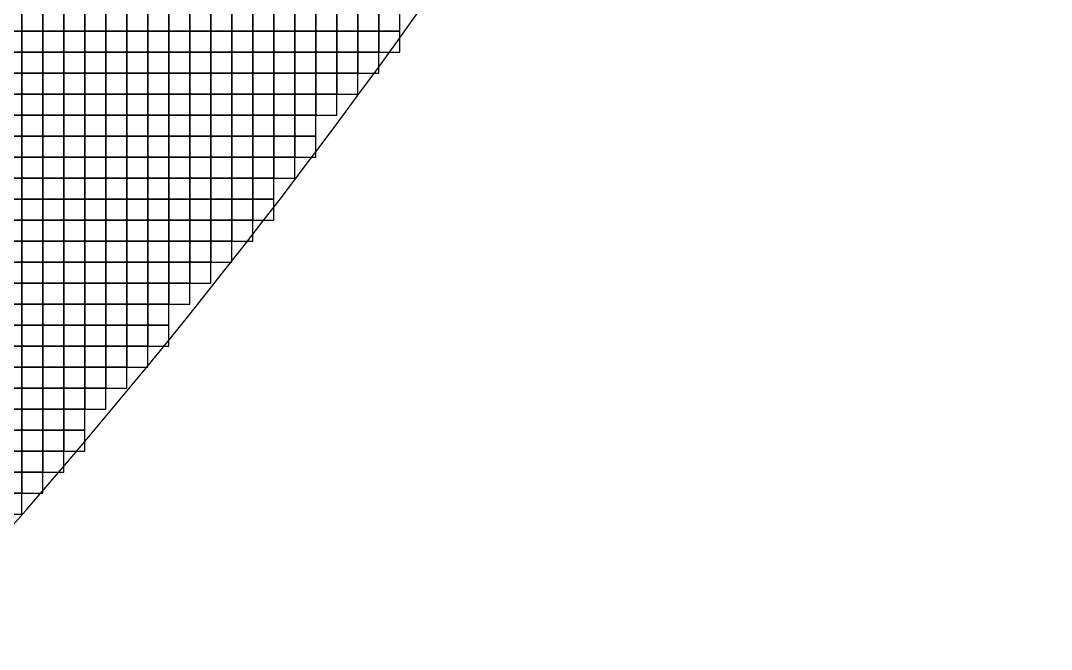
# Model space of a CAD drawing. Extents: x -160257 to 160150, y 7001 to 122208.
# Drawn here: x 114517 to 139058, y 7001 to 21966 of the extents above; entities that cross this region are included whole.
import ezdxf

# ---------------------------------------------------------------- set-up
doc = ezdxf.new("R2010")
doc.units = 0
doc.header["$LTSCALE"] = 1000
doc.header["$MEASUREMENT"] = 0
doc.layers.add('A-G-VISIBLE', color=9, linetype='Continuous')

# ---------------------------------------------------------------- blocks, each defined once
blk = doc.blocks.new('dasd')
at = {"layer": 'A-G-VISIBLE', "linetype": 'Continuous'}
for centre, radius, start, end in [((-132879.454, 42145.346), 121.404, 314.68966, 338.95615), ((-132898.334, 42165.736), 157.69, 318.2193, 335.49083)]:
    blk.add_arc(centre, radius, start, end, dxfattribs=at)

msp = doc.modelspace()

# ---------------------------------------------------------------- linework, layer by layer
at = {"elevation": 2850}
for points in [[(114045, 21716), (114545, 21716), (114545, 22216), (114045, 22216)], [(114545, 21716), (115045, 21716), (115045, 22216), (114545, 22216)], [(115045, 21716), (115545, 21716), (115545, 22216), (115045, 22216)], [(115545, 21716), (116045, 21716), (116045, 22216), (115545, 22216)], [(116045, 21716), (116545, 21716), (116545, 22216), (116045, 22216)], [(116545, 21716), (117045, 21716), (117045, 22216), (116545, 22216)], [(117045, 21716), (117545, 21716), (117545, 22216), (117045, 22216)], [(117545, 21716), (118045, 21716), (118045, 22216), (117545, 22216)], [(118045, 21716), (118545, 21716), (118545, 22216), (118045, 22216)], [(118545, 21716), (119045, 21716), (119045, 22216), (118545, 22216)], [(119045, 21716), (119545, 21716), (119545, 22216), (119045, 22216)], [(119545, 21716), (120045, 21716), (120045, 22216), (119545, 22216)], [(120045, 21716), (120545, 21716), (120545, 22216), (120045, 22216)], [(120545, 21716), (121045, 21716), (121045, 22216), (120545, 22216)], [(121045, 21716), (121545, 21716), (121545, 22216), (121045, 22216)], [(121545, 21716), (122045, 21716), (122045, 22216), (121545, 22216)], [(122045, 21716), (122545, 21716), (122545, 22216), (122045, 22216)], [(122545, 21716), (123045, 21716), (123045, 22216), (122545, 22216)], [(123045, 21716), (123545, 21716), (123545, 22216), (123045, 22216)], [(114045, 21216), (114545, 21216), (114545, 21716), (114045, 21716)], [(114545, 21216), (115045, 21216), (115045, 21716), (114545, 21716)], [(115045, 21216), (115545, 21216), (115545, 21716), (115045, 21716)], [(115545, 21216), (116045, 21216), (116045, 21716), (115545, 21716)], [(116045, 21216), (116545, 21216), (116545, 21716), (116045, 21716)], [(116545, 21216), (117045, 21216), (117045, 21716), (116545, 21716)], [(117045, 21216), (117545, 21216), (117545, 21716), (117045, 21716)], [(117545, 21216), (118045, 21216), (118045, 21716), (117545, 21716)], [(118045, 21216), (118545, 21216), (118545, 21716), (118045, 21716)], [(118545, 21216), (119045, 21216), (119045, 21716), (118545, 21716)], [(119045, 21216), (119545, 21216), (119545, 21716), (119045, 21716)], [(119545, 21216), (120045, 21216), (120045, 21716), (119545, 21716)], [(120045, 21216), (120545, 21216), (120545, 21716), (120045, 21716)], [(120545, 21216), (121045, 21216), (121045, 21716), (120545, 21716)], [(121045, 21216), (121545, 21216), (121545, 21716), (121045, 21716)], [(121545, 21216), (122045, 21216), (122045, 21716), (121545, 21716)], [(122045, 21216), (122545, 21216), (122545, 21716), (122045, 21716)], [(122545, 21216), (123045, 21216), (123045, 21716), (122545, 21716)], [(123045, 21216), (123545, 21216), (123545, 21716), (123045, 21716)], [(114045, 20716), (114545, 20716), (114545, 21216), (114045, 21216)], [(114545, 20716), (115045, 20716), (115045, 21216), (114545, 21216)], [(115045, 20716), (115545, 20716), (115545, 21216), (115045, 21216)], [(115545, 20716), (116045, 20716), (116045, 21216), (115545, 21216)], [(116045, 20716), (116545, 20716), (116545, 21216), (116045, 21216)], [(116545, 20716), (117045, 20716), (117045, 21216), (116545, 21216)], [(117045, 20716), (117545, 20716), (117545, 21216), (117045, 21216)], [(117545, 20716), (118045, 20716), (118045, 21216), (117545, 21216)], [(118045, 20716), (118545, 20716), (118545, 21216), (118045, 21216)], [(118545, 20716), (119045, 20716), (119045, 21216), (118545, 21216)], [(119045, 20716), (119545, 20716), (119545, 21216), (119045, 21216)], [(119545, 20716), (120045, 20716), (120045, 21216), (119545, 21216)], [(120045, 20716), (120545, 20716), (120545, 21216), (120045, 21216)], [(120545, 20716), (121045, 20716), (121045, 21216), (120545, 21216)], [(121045, 20716), (121545, 20716), (121545, 21216), (121045, 21216)], [(121545, 20716), (122045, 20716), (122045, 21216), (121545, 21216)], [(122045, 20716), (122545, 20716), (122545, 21216), (122045, 21216)], [(122545, 20716), (123045, 20716), (123045, 21216), (122545, 21216)], [(114045, 20216), (114545, 20216), (114545, 20716), (114045, 20716)], [(114545, 20216), (115045, 20216), (115045, 20716), (114545, 20716)], [(115045, 20216), (115545, 20216), (115545, 20716), (115045, 20716)], [(115545, 20216), (116045, 20216), (116045, 20716), (115545, 20716)], [(116045, 20216), (116545, 20216), (116545, 20716), (116045, 20716)], [(116545, 20216), (117045, 20216), (117045, 20716), (116545, 20716)], [(117045, 20216), (117545, 20216), (117545, 20716), (117045, 20716)], [(117545, 20216), (118045, 20216), (118045, 20716), (117545, 20716)], [(118045, 20216), (118545, 20216), (118545, 20716), (118045, 20716)], [(118545, 20216), (119045, 20216), (119045, 20716), (118545, 20716)], [(119045, 20216), (119545, 20216), (119545, 20716), (119045, 20716)], [(119545, 20216), (120045, 20216), (120045, 20716), (119545, 20716)], [(120045, 20216), (120545, 20216), (120545, 20716), (120045, 20716)], [(120545, 20216), (121045, 20216), (121045, 20716), (120545, 20716)], [(121045, 20216), (121545, 20216), (121545, 20716), (121045, 20716)], [(121545, 20216), (122045, 20216), (122045, 20716), (121545, 20716)], [(122045, 20216), (122545, 20216), (122545, 20716), (122045, 20716)], [(114045, 19716), (114545, 19716), (114545, 20216), (114045, 20216)], [(114545, 19716), (115045, 19716), (115045, 20216), (114545, 20216)], [(115045, 19716), (115545, 19716), (115545, 20216), (115045, 20216)], [(115545, 19716), (116045, 19716), (116045, 20216), (115545, 20216)], [(116045, 19716), (116545, 19716), (116545, 20216), (116045, 20216)], [(116545, 19716), (117045, 19716), (117045, 20216), (116545, 20216)], [(117045, 19716), (117545, 19716), (117545, 20216), (117045, 20216)], [(117545, 19716), (118045, 19716), (118045, 20216), (117545, 20216)], [(118045, 19716), (118545, 19716), (118545, 20216), (118045, 20216)], [(118545, 19716), (119045, 19716), (119045, 20216), (118545, 20216)], [(119045, 19716), (119545, 19716), (119545, 20216), (119045, 20216)], [(119545, 19716), (120045, 19716), (120045, 20216), (119545, 20216)], [(120045, 19716), (120545, 19716), (120545, 20216), (120045, 20216)], [(120545, 19716), (121045, 19716), (121045, 20216), (120545, 20216)], [(121045, 19716), (121545, 19716), (121545, 20216), (121045, 20216)], [(121545, 19716), (122045, 19716), (122045, 20216), (121545, 20216)], [(114045, 19216), (114545, 19216), (114545, 19716), (114045, 19716)], [(114545, 19216), (115045, 19216), (115045, 19716), (114545, 19716)], [(115045, 19216), (115545, 19216), (115545, 19716), (115045, 19716)], [(115545, 19216), (116045, 19216), (116045, 19716), (115545, 19716)], [(116045, 19216), (116545, 19216), (116545, 19716), (116045, 19716)], [(116545, 19216), (117045, 19216), (117045, 19716), (116545, 19716)], [(117045, 19216), (117545, 19216), (117545, 19716), (117045, 19716)], [(117545, 19216), (118045, 19216), (118045, 19716), (117545, 19716)], [(118045, 19216), (118545, 19216), (118545, 19716), (118045, 19716)], [(118545, 19216), (119045, 19216), (119045, 19716), (118545, 19716)], [(119045, 19216), (119545, 19216), (119545, 19716), (119045, 19716)], [(119545, 19216), (120045, 19216), (120045, 19716), (119545, 19716)], [(120045, 19216), (120545, 19216), (120545, 19716), (120045, 19716)], [(120545, 19216), (121045, 19216), (121045, 19716), (120545, 19716)], [(121045, 19216), (121545, 19216), (121545, 19716), (121045, 19716)], [(114045, 18716), (114545, 18716), (114545, 19216), (114045, 19216)], [(114545, 18716), (115045, 18716), (115045, 19216), (114545, 19216)], [(115045, 18716), (115545, 18716), (115545, 19216), (115045, 19216)], [(115545, 18716), (116045, 18716), (116045, 19216), (115545, 19216)], [(116045, 18716), (116545, 18716), (116545, 19216), (116045, 19216)], [(116545, 18716), (117045, 18716), (117045, 19216), (116545, 19216)], [(117045, 18716), (117545, 18716), (117545, 19216), (117045, 19216)], [(117545, 18716), (118045, 18716), (118045, 19216), (117545, 19216)], [(118045, 18716), (118545, 18716), (118545, 19216), (118045, 19216)], [(118545, 18716), (119045, 18716), (119045, 19216), (118545, 19216)], [(119045, 18716), (119545, 18716), (119545, 19216), (119045, 19216)], [(119545, 18716), (120045, 18716), (120045, 19216), (119545, 19216)], [(120045, 18716), (120545, 18716), (120545, 19216), (120045, 19216)], [(120545, 18716), (121045, 18716), (121045, 19216), (120545, 19216)], [(121045, 18716), (121545, 18716), (121545, 19216), (121045, 19216)], [(114045, 18216), (114545, 18216), (114545, 18716), (114045, 18716)], [(114545, 18216), (115045, 18216), (115045, 18716), (114545, 18716)], [(115045, 18216), (115545, 18216), (115545, 18716), (115045, 18716)], [(115545, 18216), (116045, 18216), (116045, 18716), (115545, 18716)], [(116045, 18216), (116545, 18216), (116545, 18716), (116045, 18716)], [(116545, 18216), (117045, 18216), (117045, 18716), (116545, 18716)], [(117045, 18216), (117545, 18216), (117545, 18716), (117045, 18716)], [(117545, 18216), (118045, 18216), (118045, 18716), (117545, 18716)], [(118045, 18216), (118545, 18216), (118545, 18716), (118045, 18716)], [(118545, 18216), (119045, 18216), (119045, 18716), (118545, 18716)], [(119045, 18216), (119545, 18216), (119545, 18716), (119045, 18716)], [(119545, 18216), (120045, 18216), (120045, 18716), (119545, 18716)], [(120045, 18216), (120545, 18216), (120545, 18716), (120045, 18716)], [(120545, 18216), (121045, 18216), (121045, 18716), (120545, 18716)], [(114045, 17716), (114545, 17716), (114545, 18216), (114045, 18216)], [(114545, 17716), (115045, 17716), (115045, 18216), (114545, 18216)], [(115045, 17716), (115545, 17716), (115545, 18216), (115045, 18216)], [(115545, 17716), (116045, 17716), (116045, 18216), (115545, 18216)], [(116045, 17716), (116545, 17716), (116545, 18216), (116045, 18216)], [(116545, 17716), (117045, 17716), (117045, 18216), (116545, 18216)], [(117045, 17716), (117545, 17716), (117545, 18216), (117045, 18216)], [(117545, 17716), (118045, 17716), (118045, 18216), (117545, 18216)], [(118045, 17716), (118545, 17716), (118545, 18216), (118045, 18216)], [(118545, 17716), (119045, 17716), (119045, 18216), (118545, 18216)], [(119045, 17716), (119545, 17716), (119545, 18216), (119045, 18216)], [(119545, 17716), (120045, 17716), (120045, 18216), (119545, 18216)], [(120045, 17716), (120545, 17716), (120545, 18216), (120045, 18216)], [(114045, 17216), (114545, 17216), (114545, 17716), (114045, 17716)], [(114545, 17216), (115045, 17216), (115045, 17716), (114545, 17716)], [(115045, 17216), (115545, 17216), (115545, 17716), (115045, 17716)], [(115545, 17216), (116045, 17216), (116045, 17716), (115545, 17716)], [(116045, 17216), (116545, 17216), (116545, 17716), (116045, 17716)], [(116545, 17216), (117045, 17216), (117045, 17716), (116545, 17716)], [(117045, 17216), (117545, 17216), (117545, 17716), (117045, 17716)], [(117545, 17216), (118045, 17216), (118045, 17716), (117545, 17716)], [(118045, 17216), (118545, 17216), (118545, 17716), (118045, 17716)], [(118545, 17216), (119045, 17216), (119045, 17716), (118545, 17716)], [(119045, 17216), (119545, 17216), (119545, 17716), (119045, 17716)], [(119545, 17216), (120045, 17216), (120045, 17716), (119545, 17716)], [(120045, 17216), (120545, 17216), (120545, 17716), (120045, 17716)], [(114045, 16716), (114545, 16716), (114545, 17216), (114045, 17216)], [(114545, 16716), (115045, 16716), (115045, 17216), (114545, 17216)], [(115045, 16716), (115545, 16716), (115545, 17216), (115045, 17216)], [(115545, 16716), (116045, 16716), (116045, 17216), (115545, 17216)], [(116045, 16716), (116545, 16716), (116545, 17216), (116045, 17216)], [(116545, 16716), (117045, 16716), (117045, 17216), (116545, 17216)], [(117045, 16716), (117545, 16716), (117545, 17216), (117045, 17216)], [(117545, 16716), (118045, 16716), (118045, 17216), (117545, 17216)], [(118045, 16716), (118545, 16716), (118545, 17216), (118045, 17216)], [(118545, 16716), (119045, 16716), (119045, 17216), (118545, 17216)], [(119045, 16716), (119545, 16716), (119545, 17216), (119045, 17216)], [(119545, 16716), (120045, 16716), (120045, 17216), (119545, 17216)], [(114045, 16216), (114545, 16216), (114545, 16716), (114045, 16716)], [(114545, 16216), (115045, 16216), (115045, 16716), (114545, 16716)], [(115045, 16216), (115545, 16216), (115545, 16716), (115045, 16716)], [(115545, 16216), (116045, 16216), (116045, 16716), (115545, 16716)], [(116045, 16216), (116545, 16216), (116545, 16716), (116045, 16716)], [(116545, 16216), (117045, 16216), (117045, 16716), (116545, 16716)], [(117045, 16216), (117545, 16216), (117545, 16716), (117045, 16716)], [(117545, 16216), (118045, 16216), (118045, 16716), (117545, 16716)], [(118045, 16216), (118545, 16216), (118545, 16716), (118045, 16716)], [(118545, 16216), (119045, 16216), (119045, 16716), (118545, 16716)], [(119045, 16216), (119545, 16216), (119545, 16716), (119045, 16716)], [(114045, 15716), (114545, 15716), (114545, 16216), (114045, 16216)], [(114545, 15716), (115045, 15716), (115045, 16216), (114545, 16216)], [(115045, 15716), (115545, 15716), (115545, 16216), (115045, 16216)], [(115545, 15716), (116045, 15716), (116045, 16216), (115545, 16216)], [(116045, 15716), (116545, 15716), (116545, 16216), (116045, 16216)], [(116545, 15716), (117045, 15716), (117045, 16216), (116545, 16216)], [(117045, 15716), (117545, 15716), (117545, 16216), (117045, 16216)], [(117545, 15716), (118045, 15716), (118045, 16216), (117545, 16216)], [(118045, 15716), (118545, 15716), (118545, 16216), (118045, 16216)], [(118545, 15716), (119045, 15716), (119045, 16216), (118545, 16216)], [(114045, 15216), (114545, 15216), (114545, 15716), (114045, 15716)], [(114545, 15216), (115045, 15216), (115045, 15716), (114545, 15716)], [(115045, 15216), (115545, 15216), (115545, 15716), (115045, 15716)], [(115545, 15216), (116045, 15216), (116045, 15716), (115545, 15716)], [(116045, 15216), (116545, 15216), (116545, 15716), (116045, 15716)], [(116545, 15216), (117045, 15216), (117045, 15716), (116545, 15716)], [(117045, 15216), (117545, 15216), (117545, 15716), (117045, 15716)], [(117545, 15216), (118045, 15216), (118045, 15716), (117545, 15716)], [(118045, 15216), (118545, 15216), (118545, 15716), (118045, 15716)], [(114045, 14716), (114545, 14716), (114545, 15216), (114045, 15216)], [(114545, 14716), (115045, 14716), (115045, 15216), (114545, 15216)], [(115045, 14716), (115545, 14716), (115545, 15216), (115045, 15216)], [(115545, 14716), (116045, 14716), (116045, 15216), (115545, 15216)], [(116045, 14716), (116545, 14716), (116545, 15216), (116045, 15216)], [(116545, 14716), (117045, 14716), (117045, 15216), (116545, 15216)], [(117045, 14716), (117545, 14716), (117545, 15216), (117045, 15216)], [(117545, 14716), (118045, 14716), (118045, 15216), (117545, 15216)], [(114045, 14216), (114545, 14216), (114545, 14716), (114045, 14716)], [(114545, 14216), (115045, 14216), (115045, 14716), (114545, 14716)], [(115045, 14216), (115545, 14216), (115545, 14716), (115045, 14716)], [(115545, 14216), (116045, 14216), (116045, 14716), (115545, 14716)], [(116045, 14216), (116545, 14216), (116545, 14716), (116045, 14716)], [(116545, 14216), (117045, 14216), (117045, 14716), (116545, 14716)], [(117045, 14216), (117545, 14216), (117545, 14716), (117045, 14716)], [(117545, 14216), (118045, 14216), (118045, 14716), (117545, 14716)], [(114045, 13716), (114545, 13716), (114545, 14216), (114045, 14216)], [(114545, 13716), (115045, 13716), (115045, 14216), (114545, 14216)], [(115045, 13716), (115545, 13716), (115545, 14216), (115045, 14216)], [(115545, 13716), (116045, 13716), (116045, 14216), (115545, 14216)], [(116045, 13716), (116545, 13716), (116545, 14216), (116045, 14216)], [(116545, 13716), (117045, 13716), (117045, 14216), (116545, 14216)], [(117045, 13716), (117545, 13716), (117545, 14216), (117045, 14216)], [(114045, 13216), (114545, 13216), (114545, 13716), (114045, 13716)], [(114545, 13216), (115045, 13216), (115045, 13716), (114545, 13716)], [(115045, 13216), (115545, 13216), (115545, 13716), (115045, 13716)], [(115545, 13216), (116045, 13216), (116045, 13716), (115545, 13716)], [(116045, 13216), (116545, 13216), (116545, 13716), (116045, 13716)], [(116545, 13216), (117045, 13216), (117045, 13716), (116545, 13716)], [(114045, 12716), (114545, 12716), (114545, 13216), (114045, 13216)], [(114545, 12716), (115045, 12716), (115045, 13216), (114545, 13216)], [(115045, 12716), (115545, 12716), (115545, 13216), (115045, 13216)], [(115545, 12716), (116045, 12716), (116045, 13216), (115545, 13216)], [(116045, 12716), (116545, 12716), (116545, 13216), (116045, 13216)], [(114045, 12216), (114545, 12216), (114545, 12716), (114045, 12716)], [(114545, 12216), (115045, 12216), (115045, 12716), (114545, 12716)], [(115045, 12216), (115545, 12216), (115545, 12716), (115045, 12716)], [(115545, 12216), (116045, 12216), (116045, 12716), (115545, 12716)], [(114045, 11716), (114545, 11716), (114545, 12216), (114045, 12216)], [(114545, 11716), (115045, 11716), (115045, 12216), (114545, 12216)], [(115045, 11716), (115545, 11716), (115545, 12216), (115045, 12216)], [(115545, 11716), (116045, 11716), (116045, 12216), (115545, 12216)], [(114045, 11216), (114545, 11216), (114545, 11716), (114045, 11716)], [(114545, 11216), (115045, 11216), (115045, 11716), (114545, 11716)], [(115045, 11216), (115545, 11216), (115545, 11716), (115045, 11716)], [(114045, 10716), (114545, 10716), (114545, 11216), (114045, 11216)], [(114545, 10716), (115045, 10716), (115045, 11216), (114545, 11216)], [(114045, 10216), (114545, 10216), (114545, 10716), (114045, 10716)]]:
    msp.add_lwpolyline(points, close=True, dxfattribs=at)

# ---------------------------------------------------------------- block references
at = {"xscale": 1000, "yscale": 1000, "zscale": 1000}
msp.add_blockref('dasd', (132893911, -42052037, 2850), dxfattribs=at)

doc.saveas('drawing.dxf')
